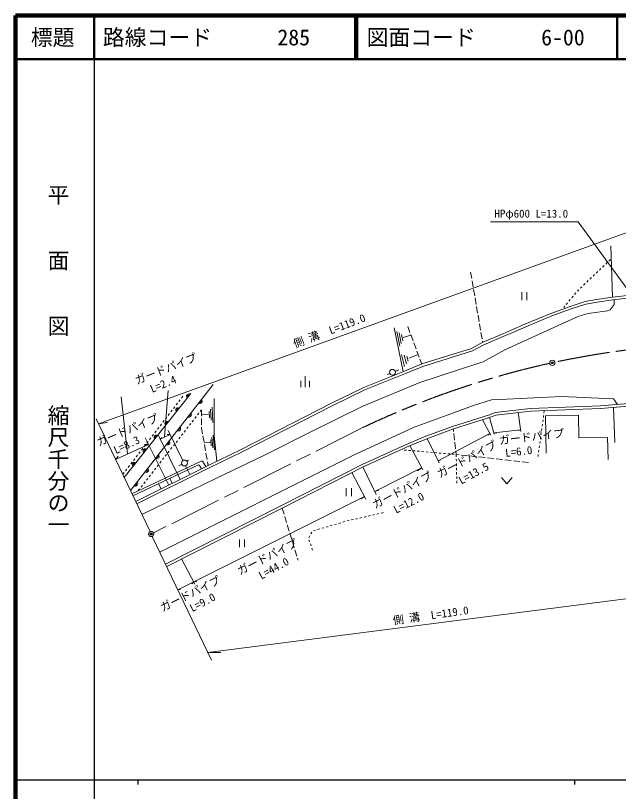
# Model space of a CAD drawing. Units: millimetres, scale not verified. Extents: x 40000 to 680000, y 20000 to 380000.
# Drawn here: x 40000 to 178054, y 202409 to 380000 of the extents above; entities that cross this region are included whole.
import ezdxf
from ezdxf.enums import TextEntityAlignment as Align

# ---------------------------------------------------------------- set-up
doc = ezdxf.new("R2010")
doc.units = ezdxf.units.MM
doc.header["$LTSCALE"] = 1000
doc.header["$PDMODE"] = 32
doc.header["$PDSIZE"] = 500
doc.linetypes.add('CHAIN', pattern=[18.5, 12, -1.5, 3.5, -1.5])
for name, color, linetype, lineweight in [('M-BGD', 7, 'Continuous', 13), ('M-BMK', 2, 'CHAIN', 13), ('M-TTL', 2, 'Continuous', 140), ('M-TTL-BAND', 7, 'Continuous', 25), ('M-TTL-LINE', 7, 'Continuous', 50), ('M-TTL-TXT', 7, 'Continuous', 13), ('M-WORK', 1, 'Continuous', 13)]:
    doc.layers.add(name, color=color, linetype=linetype, lineweight=lineweight)
doc.layers.add('M-OTRS', color=6, linetype='Continuous')
doc.styles.add('@ＭＳ ゴシック', font='')
doc.styles.add('ＭＳ ゴシック', font='')
doc.styles.get('@ＭＳ ゴシック').set_extended_font_data('@MS Gothic')
doc.styles.get('ＭＳ ゴシック').set_extended_font_data('MS Gothic')

msp = doc.modelspace()

# ---------------------------------------------------------------- linework, layer by layer
at = {"layer": 'M-BGD'}
for centre in [(162908, 300511), (71063, 261330)]:
    msp.add_circle(centre, 600, dxfattribs=at)
msp.add_point((162908, 300511), dxfattribs=at)
at = {"layer": 'M-BMK'}
msp.add_line((119538, 285704), (71599, 261599), dxfattribs=at)
for centre, radius, start, end in [((208157, 87409), 217887, 83.90231, 101.83021), ((206166, 103356), 201879, 102.54511, 115.41093)]:
    msp.add_arc(centre, radius, start, end, dxfattribs=at)
at = {"layer": 'M-OTRS'}
msp.add_point((71063, 261330), dxfattribs=at)
at = {"layer": 'M-TTL'}
for p, q in [((40000, 380000), (40000, 20000)), ((680000, 380000), (40000, 380000))]:
    msp.add_line(p, q, dxfattribs=at)
at = {"layer": 'M-TTL-BAND'}
for p, q in [((58000, 370000), (58000, 20000)), ((579000, 205000), (40000, 205000)), ((68000, 205000), (68000, 204000)), ((168000, 205000), (168000, 204000))]:
    msp.add_line(p, q, dxfattribs=at)
at = {"layer": 'M-TTL-LINE'}
for p, q in [((58000, 380000), (58000, 370000)), ((117750, 380000), (117750, 370000)), ((118250, 380000), (118250, 370000)), ((177750, 380000), (177750, 370000)), ((40000, 370000), (680000, 370000))]:
    msp.add_line(p, q, dxfattribs=at)
at = {"layer": 'M-WORK'}
for p, q in [((186229, 332587), (59004, 286544)), ((176713, 315534), (176337, 327296)), ((175491, 323460), (175129, 323115)), ((176215, 324150), (175853, 323805)), ((174043, 322080), (173681, 321736)), ((174767, 322770), (174405, 322425)), ((144202, 321275), (144455, 319797)), ((171871, 320011), (171509, 319666)), ((172595, 320701), (172233, 320356)), ((173319, 321391), (172957, 321046)), ((144540, 319304), (144794, 317826)), ((169699, 317942), (169337, 317597)), ((170423, 318632), (170061, 318287)), ((171147, 319321), (170785, 318977)), ((144878, 317333), (145132, 315854)), ((155933, 316669), (155933, 314855)), ((157107, 316669), (157107, 314855)), ((168306, 316511), (167985, 316127)), ((168734, 317022), (168627, 316894)), ((168975, 317252), (168734, 317022)), ((186042, 316590), (176713, 315534)), ((145216, 315362), (145470, 313883)), ((167022, 314977), (166702, 314594)), ((170413, 314549), (167022, 313431)), ((167664, 315744), (167343, 315361)), ((173047, 315023), (170413, 314549)), ((173141, 314430), (170561, 313966)), ((176713, 315534), (173047, 315023)), ((176788, 314939), (173141, 314430)), ((186109, 315994), (176788, 314939)), ((145555, 313390), (145808, 311912)), ((167022, 313431), (162551, 311840)), ((167216, 312864), (162767, 311280)), ((165739, 313443), (165505, 313163)), ((166381, 314210), (166060, 313827)), ((170561, 313966), (167216, 312864)), ((145893, 311419), (146146, 309941)), ((162551, 311840), (156583, 309339)), ((162767, 311280), (156818, 308787)), ((146231, 309448), (146485, 307970)), ((156583, 309339), (150331, 306630)), ((128767, 298556), (126659, 308499)), ((128011, 304308), (127273, 307702)), ((128333, 304919), (127806, 307343)), ((129790, 308832), (130318, 307428)), ((146569, 307477), (146823, 305998)), ((156818, 308787), (150566, 306078)), ((128654, 305530), (128338, 306985)), ((128781, 306342), (130488, 306848)), ((130494, 306960), (131022, 305556)), ((146907, 305506), (146958, 305209)), ((150331, 306630), (146958, 305209)), ((150566, 306078), (147218, 304668)), ((131198, 305088), (131726, 303684)), ((144363, 303807), (133019, 300248)), ((146958, 305209), (144363, 303807)), ((147218, 304668), (144597, 303251)), ((129076, 299674), (128387, 302428)), ((129494, 300278), (129002, 302245)), ((129912, 300882), (129617, 302063)), ((130109, 301613), (132174, 302456)), ((131902, 303216), (132430, 301812)), ((144597, 303251), (133224, 299683)), ((133019, 300248), (129092, 298615)), ((132606, 301344), (133019, 300248)), ((129092, 298615), (119903, 294959)), ((126943, 298532), (127749, 298894)), ((133224, 299683), (129318, 298060)), ((106319, 297425), (106319, 294925)), ((129318, 298060), (120147, 294410)), ((125060, 297808), (125698, 298065)), ((85235, 295588), (66303, 271284)), ((105319, 296425), (105319, 294925)), ((107319, 296425), (107319, 294925)), ((119903, 294959), (112211, 291189)), ((64874, 274271), (80165, 293500)), ((74981, 294209), (74113, 283557)), ((120147, 294410), (112480, 290652)), ((64155, 292762), (65660, 279679)), ((77066, 291259), (76761, 290863)), ((77675, 292052), (77370, 291655)), ((78284, 292845), (77980, 292448)), ((181236, 291307), (173905, 290658)), ((75847, 289673), (75542, 289277)), ((76456, 290466), (76152, 290070)), ((82616, 289773), (82307, 289380)), ((82616, 289773), (82616, 288273)), ((84672, 289894), (84762, 287374)), ((85017, 290390), (85143, 286863)), ((112211, 291189), (91655, 280655)), ((112480, 290652), (91922, 280117)), ((157888, 290037), (149797, 289147)), ((173905, 290658), (157888, 290037)), ((173943, 290059), (157932, 289439)), ((181236, 290705), (173943, 290059)), ((176927, 290323), (177253, 282288)), ((58437, 287729), (70805, 261872)), ((74628, 288087), (74324, 287691)), ((75238, 288880), (74933, 288484)), ((81382, 288200), (81073, 287806)), ((81999, 288986), (81690, 288593)), ((82616, 287773), (82616, 286273)), ((84112, 288647), (82661, 288677)), ((84327, 289398), (84382, 287886)), ((148556, 288608), (140049, 285978)), ((148765, 288044), (140243, 285410)), ((149608, 284177), (148542, 287975)), ((149797, 289147), (148556, 288608)), ((149953, 288561), (148765, 288044)), ((157932, 289439), (149953, 288561)), ((155062, 289123), (155704, 284760)), ((160920, 288468), (160852, 287972)), ((161055, 289458), (160988, 288963)), ((59004, 286544), (61037, 286842)), ((73410, 286502), (73105, 286105)), ((74019, 287295), (73714, 286898)), ((80148, 286626), (79839, 286232)), ((80765, 287413), (80456, 287019)), ((140049, 285978), (133930, 283697)), ((146921, 287474), (148835, 283960)), ((160649, 286486), (160581, 285991)), ((160784, 287477), (160717, 286981)), ((72191, 284916), (71886, 284519)), ((72800, 285709), (72496, 285312)), ((78341, 278161), (74924, 285063)), ((78296, 284265), (77988, 283871)), ((78914, 285052), (78605, 284658)), ((79531, 285839), (79222, 285445)), ((82616, 285773), (82616, 285481)), ((82616, 285481), (82826, 284292)), ((140243, 285410), (134149, 283138)), ((148625, 284344), (136737, 278096)), ((140308, 284826), (140243, 285410)), ((140528, 282839), (140363, 284329)), ((148625, 284344), (148167, 283951)), ((155646, 285154), (149530, 284455)), ((149530, 284455), (150173, 284379)), ((155646, 285154), (155193, 284988)), ((160378, 284504), (160310, 284009)), ((160514, 285495), (160446, 285000)), ((75069, 272520), (69700, 283364)), ((70363, 282537), (70058, 282141)), ((70972, 283330), (70667, 282934)), ((71581, 284123), (71277, 283726)), ((77699, 273827), (72656, 284014)), ((75388, 284126), (73120, 283077)), ((73120, 283077), (73550, 283458)), ((75388, 284126), (74752, 284089)), ((77062, 282691), (76754, 282298)), ((77679, 283478), (77371, 283085)), ((82913, 283799), (83174, 282322)), ((84685, 282989), (84823, 281549)), ((84962, 283485), (85193, 281086)), ((85240, 283982), (85563, 280623)), ((133930, 283697), (129986, 282088)), ((134149, 283138), (130223, 281537)), ((136962, 277634), (134265, 283181)), ((160107, 282523), (160040, 282027)), ((160243, 283514), (160175, 283018)), ((70448, 281854), (62915, 278367)), ((69144, 280951), (68839, 280555)), ((69753, 281744), (69449, 281348)), ((70448, 281854), (69498, 281824)), ((75828, 281117), (75520, 280724)), ((76445, 281904), (76137, 281511)), ((84538, 282258), (83243, 282192)), ((83261, 281830), (83522, 280353)), ((91655, 280655), (84112, 277015)), ((129986, 282088), (119375, 277274)), ((130223, 281537), (119635, 276733)), ((130300, 281571), (133221, 275989)), ((140748, 280851), (140583, 282342)), ((159972, 281532), (159904, 281037)), ((62915, 278367), (63520, 279113)), ((67925, 279366), (67621, 278969)), ((68535, 280158), (68230, 279762)), ((74594, 279543), (74286, 279150)), ((75211, 280330), (74903, 279937)), ((83609, 279860), (83870, 278383)), ((91922, 280117), (84376, 276476)), ((129002, 280559), (129500, 280516)), ((129999, 280473), (130497, 280430)), ((130995, 280388), (131493, 280345)), ((131991, 280302), (132489, 280259)), ((132987, 280216), (133486, 280173)), ((133984, 280130), (134482, 280087)), ((134980, 280044), (135478, 280002)), ((135976, 279959), (136475, 279916)), ((136973, 279873), (137471, 279830)), ((137969, 279787), (138467, 279744)), ((138965, 279701), (139464, 279658)), ((139962, 279616), (140460, 279573)), ((140894, 279535), (140803, 280354)), ((141567, 279462), (140894, 279535)), ((140896, 279471), (140908, 278971)), ((143555, 279245), (142064, 279408)), ((145543, 279027), (144052, 279190)), ((147531, 278810), (146040, 278973)), ((159701, 279550), (159633, 279055)), ((159836, 280541), (159769, 280046)), ((66707, 277780), (66402, 277383)), ((81875, 277164), (66888, 270063)), ((67316, 278573), (67011, 278176)), ((72743, 277183), (72434, 276789)), ((73360, 277970), (73052, 277576)), ((73977, 278756), (73669, 278363)), ((77429, 276947), (78056, 277327)), ((79208, 277981), (79625, 278216)), ((83957, 277891), (84112, 277015)), ((119375, 277274), (100771, 267817)), ((136737, 278096), (137386, 278305)), ((140919, 278471), (140931, 277972)), ((140943, 277472), (140955, 276972)), ((149519, 278593), (148028, 278756)), ((151507, 278376), (150016, 278539)), ((153496, 278158), (152004, 278321)), ((155484, 277941), (153993, 278104)), ((157472, 277724), (155981, 277887)), ((159566, 278560), (159559, 278511)), ((64879, 275401), (64574, 275005)), ((65488, 276194), (65183, 275798)), ((66097, 276987), (65793, 276590)), ((84112, 277015), (67510, 268762)), ((84376, 276476), (67769, 268221)), ((71509, 275609), (71200, 275215)), ((72126, 276396), (71817, 276002)), ((79936, 274939), (78932, 276966)), ((119635, 276733), (101042, 267282)), ((120228, 269289), (117004, 275396)), ((122556, 270409), (119535, 276688)), ((122233, 271082), (132958, 276492)), ((132958, 276492), (132059, 275774)), ((140967, 276472), (140979, 275972)), ((140991, 275472), (141003, 274972)), ((70275, 274035), (69966, 273642)), ((70892, 274822), (70583, 274428)), ((75310, 274053), (75853, 272909)), ((141015, 274473), (141027, 273973)), ((151275, 274288), (152475, 272848)), ((152475, 272848), (153675, 274288)), ((69041, 272461), (68732, 272068)), ((69658, 273248), (69349, 272855)), ((72700, 272817), (73333, 271657)), ((115733, 271841), (115733, 270028)), ((116907, 271841), (116907, 270028)), ((141038, 273473), (141050, 272973)), ((68424, 271674), (68115, 271281)), ((119883, 269943), (80793, 250354)), ((119883, 269943), (119090, 269350)), ((122233, 271082), (123188, 271338)), ((100771, 267817), (74354, 254454)), ((101042, 267282), (74613, 253912)), ((101042, 267282), (101483, 265848)), ((101630, 265370), (102070, 263936)), ((117357, 264655), (116870, 264542)), ((118331, 264880), (117844, 264767)), ((119306, 265106), (118818, 264993)), ((120280, 265332), (119793, 265219)), ((121254, 265558), (120767, 265445)), ((122228, 265783), (121741, 265670)), ((123202, 266009), (122715, 265896)), ((124176, 266235), (123689, 266122)), ((102217, 263458), (102658, 262024)), ((111574, 263062), (111094, 262922)), ((112534, 263341), (112054, 263201)), ((113495, 263621), (113014, 263481)), ((114455, 263901), (113975, 263761)), ((115415, 264181), (114935, 264041)), ((116383, 264429), (115896, 264316)), ((102805, 261546), (103245, 260113)), ((107854, 261793), (107614, 261354)), ((108694, 262222), (108214, 262082)), ((109654, 262502), (109174, 262362)), ((110614, 262782), (110134, 262642)), ((71323, 260789), (84867, 232475)), ((91282, 260099), (91282, 258286)), ((92456, 260099), (92456, 258286)), ((103392, 259635), (103833, 258201)), ((107374, 260916), (107134, 260477)), ((107186, 260013), (107346, 259539)), ((103980, 257723), (104420, 256289)), ((107506, 259065), (107666, 258592)), ((107826, 258118), (107987, 257644)), ((104567, 255811), (104706, 255358)), ((81054, 249864), (77988, 255620)), ((80793, 250354), (81521, 250475)), ((80793, 250354), (77181, 248544)), ((80793, 250354), (80390, 249945)), ((77181, 248544), (77762, 248619)), ((190331, 247850), (84041, 234200)), ((84041, 234200), (87036, 234192))]:
    msp.add_line(p, q, dxfattribs=at)
for points in [[(148730, 332774), (168797, 332774), (186960, 307917)], [(177045, 314879), (177045, 313826), (176126, 312622), (175507, 312438), (171110, 311820), (168987, 311168), (165894, 309797), (152017, 303460), (147085, 300718), (146550, 300568), (132573, 296020), (119365, 290536), (107294, 284584), (96995, 279368), (85893, 274018), (68939, 265774)], [(73049, 257180), (117225, 279335), (131269, 285822), (138826, 288564), (144627, 290704), (149008, 292041), (152519, 292225), (164974, 292777), (176878, 292275), (177858, 291008)], [(86074, 278016), (85512, 283898), (85492, 292351)], [(175709, 278351), (175538, 283461), (168967, 283375), (168881, 288572), (161365, 288400), (161494, 279854)], [(83581, 276751), (82807, 278021), (82485, 278040), (66658, 270541)], [(81875, 277164), (82087, 277017), (82559, 276243)]]:
    msp.add_lwpolyline(points, dxfattribs=at)
for centre in [(126301, 298351), (78673, 277582)]:
    msp.add_circle(centre, 668, dxfattribs=at)
for centre, radius, start, end in [((79677, 292887), 500, 51.50989, 231.50989), ((79677, 292887), 250, 51.50989, 231.50989), ((82222, 291719), 500, 232.08329, 52.08329), ((82222, 291719), 250, 232.08329, 52.08329), ((77187, 289756), 500, 51.50989, 231.50989), ((77187, 289756), 250, 51.50989, 231.50989), ((79764, 288564), 500, 232.08329, 52.08329), ((79764, 288564), 250, 232.08329, 52.08329), ((74698, 286625), 500, 51.50989, 231.50989), ((74698, 286625), 250, 51.50989, 231.50989), ((77306, 285408), 500, 232.08329, 52.08329), ((77306, 285408), 250, 232.08329, 52.08329), ((72208, 283494), 500, 51.50989, 231.50989), ((72208, 283494), 250, 51.50989, 231.50989), ((74847, 282252), 500, 232.08329, 52.08329), ((74847, 282252), 250, 232.08329, 52.08329), ((69719, 280363), 500, 51.50989, 231.50989), ((69719, 280363), 250, 51.50989, 231.50989), ((72389, 279097), 500, 232.08329, 52.08329), ((72389, 279097), 250, 232.08329, 52.08329), ((67229, 277232), 500, 51.50989, 231.50989), ((67229, 277232), 250, 51.50989, 231.50989), ((69931, 275941), 500, 232.08329, 52.08329), ((69931, 275941), 250, 232.08329, 52.08329), ((67473, 272786), 500, 232.08329, 52.08329), ((67473, 272786), 250, 232.08329, 52.08329)]:
    msp.add_arc(centre, radius, start, end, dxfattribs=at)

# ---------------------------------------------------------------- texts
at = {"layer": 'M-TTL-BAND', "style": '@ＭＳ ゴシック'}
for s, p in [('平\u3000\u3000面\u3000\u3000図', (49777, 306475)), ('縮尺千分の一', (49777, 261030))]:
    msp.add_text(s, height=3666, rotation=270, dxfattribs=at).set_placement(p, align=Align.MIDDLE_RIGHT)
at = {"layer": 'M-TTL-TXT', "style": 'ＭＳ ゴシック'}
msp.add_text('標題', height=3666, dxfattribs=at).set_placement((48500, 375000), align=Align.MIDDLE_CENTER)
for s, p in [('路線コード      285', (60000, 375000)), ('図面コード      6-00', (120380, 375000))]:
    msp.add_text(s, height=3666, dxfattribs=at).set_placement(p, align=Align.MIDDLE_LEFT)
at = {"layer": 'M-WORK', "style": 'ＭＳ ゴシック'}
msp.add_text('HPφ600 L=13.0', height=1833, dxfattribs=at).set_placement((158091, 334661), align=Align.MIDDLE_CENTER)
for s, rotation, p in [('側 溝  L=119.0', 20.684, (111828, 307853)), ('ガードパイプ', 21.619, (74408, 299147)), ('L=2.4', 22.539, (73800, 295651)), ('ガードパイプ', 22.561, (65603, 285118)), ('ガードパイプ', 6.464, (158150, 283598)), ('L=8.3', 25.13, (65423, 281741)), ('ガードパイプ', 27.922, (143321, 278472)), ('L=6.0', 6.613, (155216, 280233)), ('L=13.5', 28.706, (144886, 275225)), ('ガードパイプ', 27.854, (128512, 271400)), ('L=12.0', 26.816, (130038, 268466)), ('ガードパイプ', 26.565, (97649, 256119)), ('L=44.0', 28.974, (99116, 253478)), ('ガードパイプ', 26.183, (79988, 247660)), ('L=9.0', 27.621, (82805, 245677)), ('側 溝  L=119.0', 7.922, (135063, 242735))]:
    msp.add_text(s, height=1833, rotation=rotation, dxfattribs=at).set_placement(p, align=Align.MIDDLE_CENTER)

doc.saveas('drawing.dxf')
